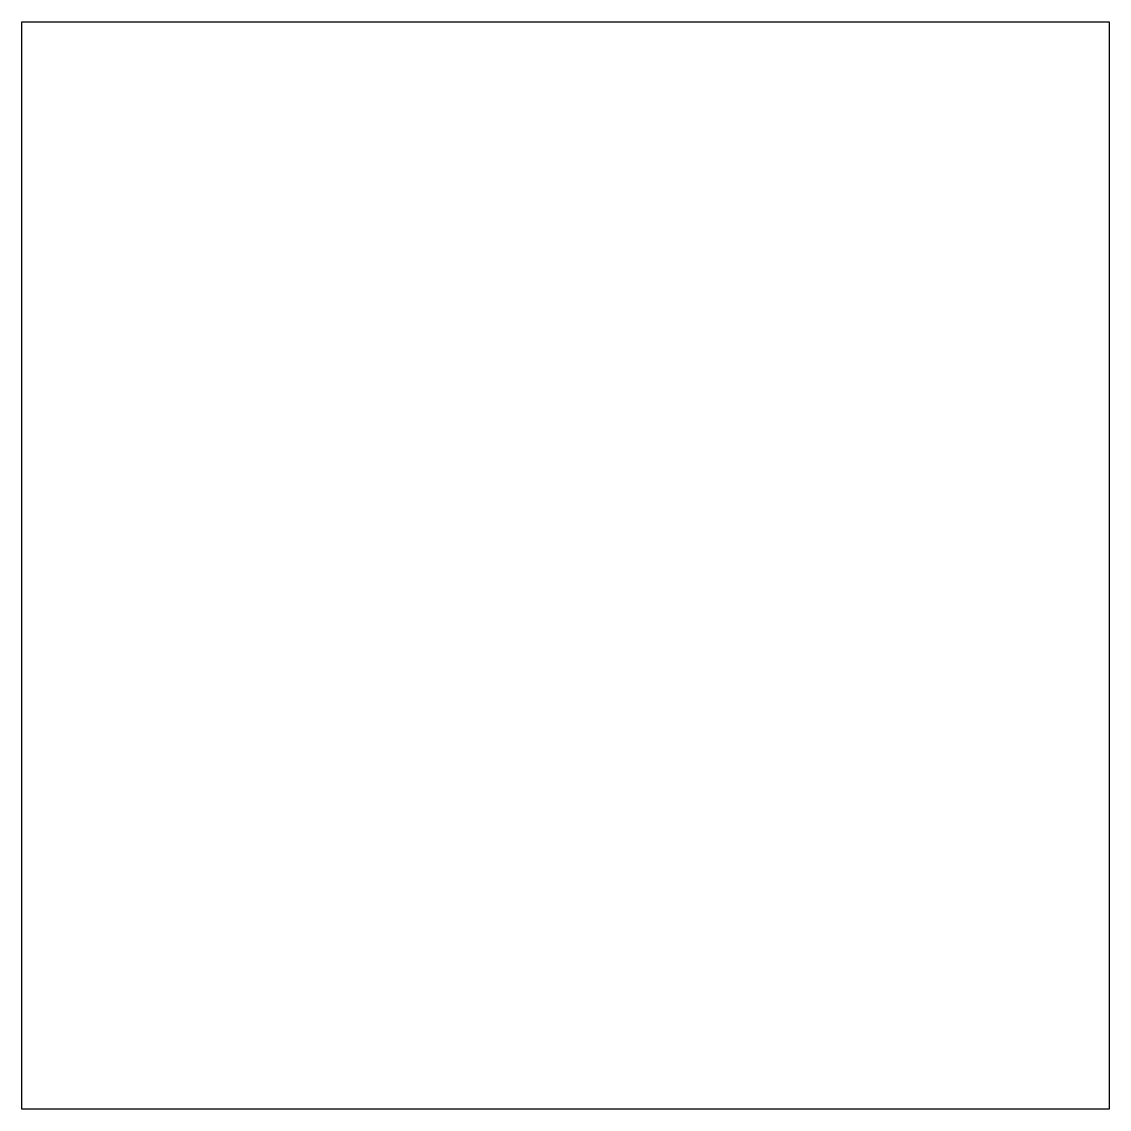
# Model space of a CAD drawing. Header units: inches. Extents: x -1414.66 to -1412.05, y -2211.08 to -2208.46.
import ezdxf

# ---------------------------------------------------------------- set-up
doc = ezdxf.new("R2010")
doc.units = ezdxf.units.IN
doc.header["$MEASUREMENT"] = 0
doc.layers.add('Layer1', color=1, linetype='Continuous')

msp = doc.modelspace()

# ---------------------------------------------------------------- linework, layer by layer
at = {"layer": 'Layer1'}
msp.add_lwpolyline([(-1414.6619, -2208.4627), (-1412.0477, -2208.4627), (-1412.0477, -2211.077), (-1414.6619, -2211.077)], close=True, dxfattribs=at)

doc.saveas('drawing.dxf')
